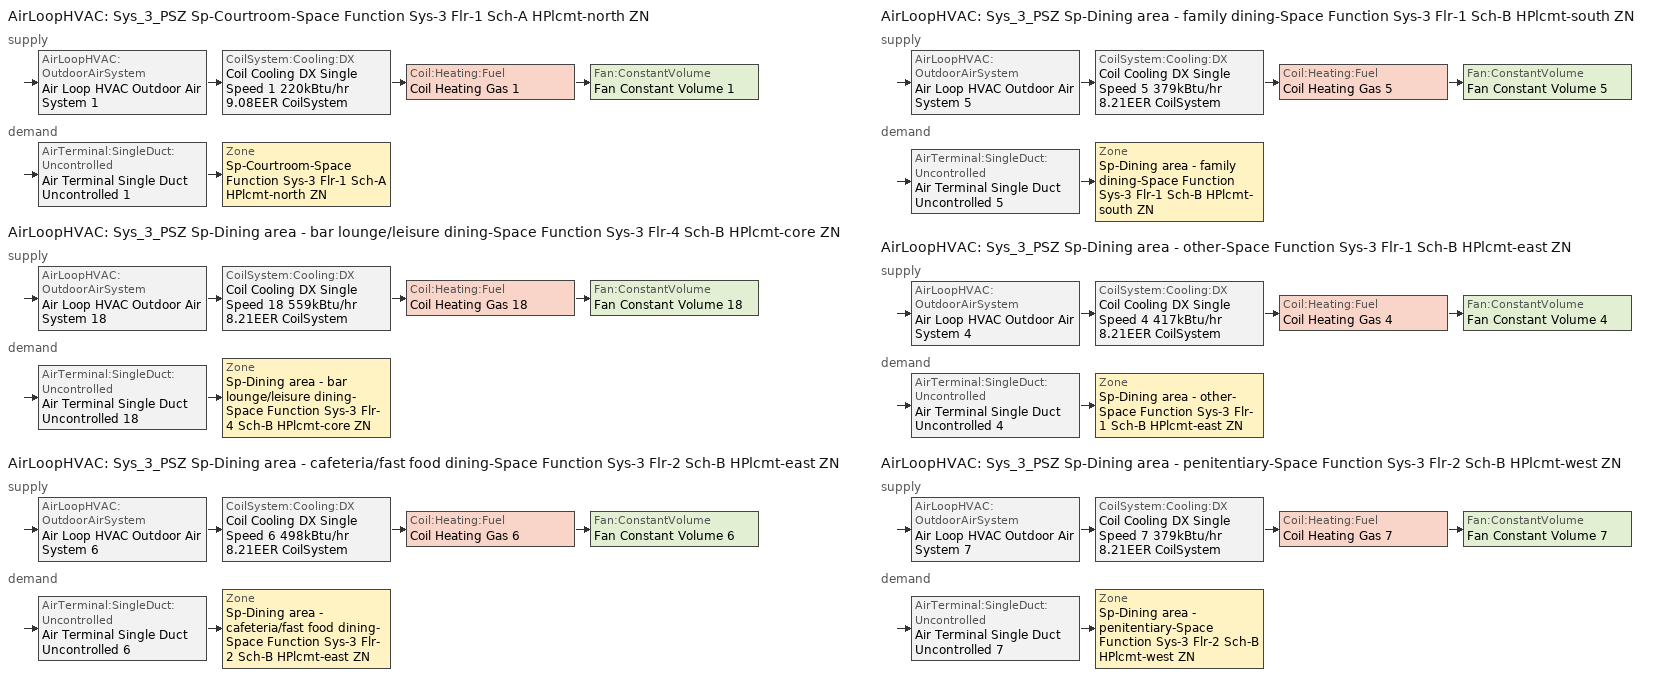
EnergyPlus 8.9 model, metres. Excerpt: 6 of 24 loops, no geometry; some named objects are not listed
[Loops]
AirLoopHVAC 'Sys_3_PSZ Sp-Courtroom-Space Function Sys-3 Flr-1 Sch-A HPlcmt-north ZN'
 supply: AirLoopHVAC:OutdoorAirSystem 'Air Loop HVAC Outdoor Air System 1' > CoilSystem:Cooling:DX 'Coil Cooling DX Single Speed 1 220kBtu/hr 9.08EER CoilSystem' > Coil:Heating:Fuel 'Coil Heating Gas 1' > Fan:ConstantVolume 'Fan Constant Volume 1'
 demand: AirTerminal:SingleDuct:Uncontrolled 'Air Terminal Single Duct Uncontrolled 1' > Zone 'Sp-Courtroom-Space Function Sys-3 Flr-1 Sch-A HPlcmt-north ZN'
AirLoopHVAC 'Sys_3_PSZ Sp-Dining area - bar lounge/leisure dining-Space Function Sys-3 Flr-4 Sch-B HPlcmt-core ZN'
 supply: AirLoopHVAC:OutdoorAirSystem 'Air Loop HVAC Outdoor Air System 18' > CoilSystem:Cooling:DX 'Coil Cooling DX Single Speed 18 559kBtu/hr 8.21EER CoilSystem' > Coil:Heating:Fuel 'Coil Heating Gas 18' > Fan:ConstantVolume 'Fan Constant Volume 18'
 demand: AirTerminal:SingleDuct:Uncontrolled 'Air Terminal Single Duct Uncontrolled 18' > Zone 'Sp-Dining area - bar lounge/leisure dining-Space Function Sys-3 Flr-4 Sch-B HPlcmt-core ZN'
AirLoopHVAC 'Sys_3_PSZ Sp-Dining area - cafeteria/fast food dining-Space Function Sys-3 Flr-2 Sch-B HPlcmt-east ZN'
 supply: AirLoopHVAC:OutdoorAirSystem 'Air Loop HVAC Outdoor Air System 6' > CoilSystem:Cooling:DX 'Coil Cooling DX Single Speed 6 498kBtu/hr 8.21EER CoilSystem' > Coil:Heating:Fuel 'Coil Heating Gas 6' > Fan:ConstantVolume 'Fan Constant Volume 6'
 demand: AirTerminal:SingleDuct:Uncontrolled 'Air Terminal Single Duct Uncontrolled 6' > Zone 'Sp-Dining area - cafeteria/fast food dining-Space Function Sys-3 Flr-2 Sch-B HPlcmt-east ZN'
AirLoopHVAC 'Sys_3_PSZ Sp-Dining area - family dining-Space Function Sys-3 Flr-1 Sch-B HPlcmt-south ZN'
 supply: AirLoopHVAC:OutdoorAirSystem 'Air Loop HVAC Outdoor Air System 5' > CoilSystem:Cooling:DX 'Coil Cooling DX Single Speed 5 379kBtu/hr 8.21EER CoilSystem' > Coil:Heating:Fuel 'Coil Heating Gas 5' > Fan:ConstantVolume 'Fan Constant Volume 5'
 demand: AirTerminal:SingleDuct:Uncontrolled 'Air Terminal Single Duct Uncontrolled 5' > Zone 'Sp-Dining area - family dining-Space Function Sys-3 Flr-1 Sch-B HPlcmt-south ZN'
AirLoopHVAC 'Sys_3_PSZ Sp-Dining area - other-Space Function Sys-3 Flr-1 Sch-B HPlcmt-east ZN'
 supply: AirLoopHVAC:OutdoorAirSystem 'Air Loop HVAC Outdoor Air System 4' > CoilSystem:Cooling:DX 'Coil Cooling DX Single Speed 4 417kBtu/hr 8.21EER CoilSystem' > Coil:Heating:Fuel 'Coil Heating Gas 4' > Fan:ConstantVolume 'Fan Constant Volume 4'
 demand: AirTerminal:SingleDuct:Uncontrolled 'Air Terminal Single Duct Uncontrolled 4' > Zone 'Sp-Dining area - other-Space Function Sys-3 Flr-1 Sch-B HPlcmt-east ZN'
AirLoopHVAC 'Sys_3_PSZ Sp-Dining area - penitentiary-Space Function Sys-3 Flr-2 Sch-B HPlcmt-west ZN'
 supply: AirLoopHVAC:OutdoorAirSystem 'Air Loop HVAC Outdoor Air System 7' > CoilSystem:Cooling:DX 'Coil Cooling DX Single Speed 7 379kBtu/hr 8.21EER CoilSystem' > Coil:Heating:Fuel 'Coil Heating Gas 7' > Fan:ConstantVolume 'Fan Constant Volume 7'
 demand: AirTerminal:SingleDuct:Uncontrolled 'Air Terminal Single Duct Uncontrolled 7' > Zone 'Sp-Dining area - penitentiary-Space Function Sys-3 Flr-2 Sch-B HPlcmt-west ZN'
[ZoneControl:Thermostat] Control Object Type 1=ThermostatSetpoint:DualSetpoint
Name | Zone or ZoneList | Control Type Schedule | Control Name 1
Sp-Courtroom-Space Function Sys-3 Flr-1 Sch-A HPlcmt-north ZN Thermostat | Sp-Courtroom-Space Function Sys-3 Flr-1 Sch-A HPlcmt-north ZN | Sp-Courtroom-Space Function Sys-3 Flr-1 Sch-A HPlcmt-north ZN Thermostat Schedule | Space Function Courtroom Thermostat 2
Sp-Dining area - bar lounge/leisure dining-Space Function Sys-3 Flr-4 Sch-B HPlcmt-core ZN Thermostat | Sp-Dining area - bar lounge/leisure dining-Space Function Sys-3 Flr-4 Sch-B HPlcmt-core ZN | Sp-Dining area - bar lounge/leisure dining-Space Function Sys-3 Flr-4 Sch-B HPlcmt-core ZN Thermostat Schedule | Space Function Dining area - bar lounge/leisure dining Thermostat 2
Sp-Dining area - cafeteria/fast food dining-Space Function Sys-3 Flr-2 Sch-B HPlcmt-east ZN Thermostat | Sp-Dining area - cafeteria/fast food dining-Space Function Sys-3 Flr-2 Sch-B HPlcmt-east ZN | Sp-Dining area - cafeteria/fast food dining-Space Function Sys-3 Flr-2 Sch-B HPlcmt-east ZN Thermostat Schedule | Space Function Dining area - cafeteria/fast food dining Thermostat 2
Sp-Dining area - family dining-Space Function Sys-3 Flr-1 Sch-B HPlcmt-south ZN Thermostat | Sp-Dining area - family dining-Space Function Sys-3 Flr-1 Sch-B HPlcmt-south ZN | Sp-Dining area - family dining-Space Function Sys-3 Flr-1 Sch-B HPlcmt-south ZN Thermostat Schedule | Space Function Dining area - family dining Thermostat 2
Sp-Dining area - other-Space Function Sys-3 Flr-1 Sch-B HPlcmt-east ZN Thermostat | Sp-Dining area - other-Space Function Sys-3 Flr-1 Sch-B HPlcmt-east ZN | Sp-Dining area - other-Space Function Sys-3 Flr-1 Sch-B HPlcmt-east ZN Thermostat Schedule | Space Function Dining area - other Thermostat 2
Sp-Dining area - penitentiary-Space Function Sys-3 Flr-2 Sch-B HPlcmt-west ZN Thermostat | Sp-Dining area - penitentiary-Space Function Sys-3 Flr-2 Sch-B HPlcmt-west ZN | Sp-Dining area - penitentiary-Space Function Sys-3 Flr-2 Sch-B HPlcmt-west ZN Thermostat Schedule | Space Function Dining area - penitentiary Thermostat 2
[ThermostatSetpoint:DualSetpoint]
Name | Heating Setpoint Temperature Schedule | Cooling Setpoint Temperature Schedule
Space Function Courtroom Thermostat 2 | NECB-A-Thermostat Setpoint-Heating | NECB-A-Thermostat Setpoint-Cooling
Space Function Dining area - bar lounge/leisure dining Thermostat 2; Space Function Dining area - cafeteria/fast food dining Thermostat 2; Space Function Dining area - family dining Thermostat 2; Space Function Dining area - other Thermostat 2; Space Function Dining area - penitentiary Thermostat 2 | NECB-B-Thermostat Setpoint-Heating | NECB-B-Thermostat Setpoint-Cooling
[AirTerminal:SingleDuct:Uncontrolled] Availability Schedule=Always On Discrete; Maximum Air Flow Rate {m3/s}=AutoSize
Air Terminal Single Duct Uncontrolled 1; Air Terminal Single Duct Uncontrolled 18; Air Terminal Single Duct Uncontrolled 6; Air Terminal Single Duct Uncontrolled 5; Air Terminal Single Duct Uncontrolled 4; Air Terminal Single Duct Uncontrolled 7
[Zone equipment]
Sp-Courtroom-Space Function Sys-3 Flr-1 Sch-A HPlcmt-north ZN: Air Terminal Single Duct Uncontrolled 1, Zone HVAC Baseboard Convective Water 1
Sp-Dining area - bar lounge/leisure dining-Space Function Sys-3 Flr-4 Sch-B HPlcmt-core ZN: Air Terminal Single Duct Uncontrolled 18, Zone HVAC Baseboard Convective Water 18
Sp-Dining area - cafeteria/fast food dining-Space Function Sys-3 Flr-2 Sch-B HPlcmt-east ZN: Air Terminal Single Duct Uncontrolled 6, Zone HVAC Baseboard Convective Water 6
Sp-Dining area - family dining-Space Function Sys-3 Flr-1 Sch-B HPlcmt-south ZN: Air Terminal Single Duct Uncontrolled 5, Zone HVAC Baseboard Convective Water 5
Sp-Dining area - other-Space Function Sys-3 Flr-1 Sch-B HPlcmt-east ZN: Air Terminal Single Duct Uncontrolled 4, Zone HVAC Baseboard Convective Water 4
Sp-Dining area - penitentiary-Space Function Sys-3 Flr-2 Sch-B HPlcmt-west ZN: Air Terminal Single Duct Uncontrolled 7, Zone HVAC Baseboard Convective Water 7
[Sizing:Zone] Zone Cooling Design Supply Air Temperature Input Method=SupplyAirTemperature; Zone Cooling Design Supply Air Temperature {C}=13; Zone Cooling Design Supply Air Temperature Difference {deltaC}=11.11; Zone Heating Design Supply Air Temperature Input Method=SupplyAirTemperature; Zone Heating Design Supply Air Temperature {C}=43; Zone Heating Design Supply Air Temperature Difference {deltaC}=11.11; Zone Cooling Design Supply Air Humidity Ratio {kgWater/kgDryAir}=0.0085; Zone Heating Design Supply Air Humidity Ratio {kgWater/kgDryAir}=0.008; Zone Heating Sizing Factor=1.3; Zone Cooling Sizing Factor=1.1; Cooling Design Air Flow Method=DesignDay; Cooling Design Air Flow Rate {m3/s}=0; Cooling Minimum Air Flow per Zone Floor Area {m3/s-m2}=0.000762; Cooling Minimum Air Flow {m3/s}=0; Cooling Minimum Air Flow Fraction=0; Heating Design Air Flow Method=DesignDay; Heating Design Air Flow Rate {m3/s}=0; Heating Maximum Air Flow per Zone Floor Area {m3/s-m2}=0.002032; Heating Maximum Air Flow {m3/s}=0.141576; Heating Maximum Air Flow Fraction=0.3; Account for Dedicated Outdoor Air System=No
Name | Design Specification Outdoor Air Object | Design Specification Zone Air Distribution Object
Sp-Courtroom-Space Function Sys-3 Flr-1 Sch-A HPlcmt-north ZN | Space Function Courtroom Ventilation | Sp-Courtroom-Space Function Sys-3 Flr-1 Sch-A HPlcmt-north ZN Design Spec Zone Air Dist
Sp-Dining area - bar lounge/leisure dining-Space Function Sys-3 Flr-4 Sch-B HPlcmt-core ZN | Space Function Dining area - bar lounge/leisure dining Ventilation | Sp-Dining area - bar lounge/leisure dining-Space Function Sys-3 Flr-4 Sch-B HPlcmt-core ZN Design Spec Zone Air Dist
Sp-Dining area - cafeteria/fast food dining-Space Function Sys-3 Flr-2 Sch-B HPlcmt-east ZN | Space Function Dining area - cafeteria/fast food dining Ventilation | Sp-Dining area - cafeteria/fast food dining-Space Function Sys-3 Flr-2 Sch-B HPlcmt-east ZN Design Spec Zone Air Dist
Sp-Dining area - family dining-Space Function Sys-3 Flr-1 Sch-B HPlcmt-south ZN | Space Function Dining area - family dining Ventilation | Sp-Dining area - family dining-Space Function Sys-3 Flr-1 Sch-B HPlcmt-south ZN Design Spec Zone Air Dist
Sp-Dining area - other-Space Function Sys-3 Flr-1 Sch-B HPlcmt-east ZN | Space Function Dining area - other Ventilation | Sp-Dining area - other-Space Function Sys-3 Flr-1 Sch-B HPlcmt-east ZN Design Spec Zone Air Dist
Sp-Dining area - penitentiary-Space Function Sys-3 Flr-2 Sch-B HPlcmt-west ZN | Space Function Dining area - penitentiary Ventilation | Sp-Dining area - penitentiary-Space Function Sys-3 Flr-2 Sch-B HPlcmt-west ZN Design Spec Zone Air Dist
[DesignSpecification:ZoneAirDistribution] Zone Air Distribution Effectiveness in Cooling Mode=1; Zone Air Distribution Effectiveness in Heating Mode=1
Sp-Courtroom-Space Function Sys-3 Flr-1 Sch-A HPlcmt-north ZN Design Spec Zone Air Dist; Sp-Dining area - bar lounge/leisure dining-Space Function Sys-3 Flr-4 Sch-B HPlcmt-core ZN Design Spec Zone Air Dist; Sp-Dining area - cafeteria/fast food dining-Space Function Sys-3 Flr-2 Sch-B HPlcmt-east ZN Design Spec Zone Air Dist; Sp-Dining area - family dining-Space Function Sys-3 Flr-1 Sch-B HPlcmt-south ZN Design Spec Zone Air Dist; Sp-Dining area - other-Space Function Sys-3 Flr-1 Sch-B HPlcmt-east ZN Design Spec Zone Air Dist; Sp-Dining area - penitentiary-Space Function Sys-3 Flr-2 Sch-B HPlcmt-west ZN Design Spec Zone Air Dist
[Controller:MechanicalVentilation] Demand Controlled Ventilation=No; System Outdoor Air Method=ZoneSum
Name | Availability Schedule | Zone Name 1 | Design Specification Outdoor Air Object Name 1 | Design Specification Zone Air Distribution Object Name 1
Controller Mechanical Ventilation 1 | Sys_3_PSZ Sp-Courtroom-Space Function Sys-3 Flr-1 Sch-A HPlcmt-north ZN Occ Sch | Sp-Courtroom-Space Function Sys-3 Flr-1 Sch-A HPlcmt-north ZN | Space Function Courtroom Ventilation | Sp-Courtroom-Space Function Sys-3 Flr-1 Sch-A HPlcmt-north ZN Design Spec Zone Air Dist
Controller Mechanical Ventilation 18 | Sys_3_PSZ Sp-Dining area - bar lounge/leisure dining-Space Function Sys-3 Flr-4 Sch-B HPlcmt-core ZN Occ Sch | Sp-Dining area - bar lounge/leisure dining-Space Function Sys-3 Flr-4 Sch-B HPlcmt-core ZN | Space Function Dining area - bar lounge/leisure dining Ventilation | Sp-Dining area - bar lounge/leisure dining-Space Function Sys-3 Flr-4 Sch-B HPlcmt-core ZN Design Spec Zone Air Dist
Controller Mechanical Ventilation 6 | Sys_3_PSZ Sp-Dining area - cafeteria/fast food dining-Space Function Sys-3 Flr-2 Sch-B HPlcmt-east ZN Occ Sch | Sp-Dining area - cafeteria/fast food dining-Space Function Sys-3 Flr-2 Sch-B HPlcmt-east ZN | Space Function Dining area - cafeteria/fast food dining Ventilation | Sp-Dining area - cafeteria/fast food dining-Space Function Sys-3 Flr-2 Sch-B HPlcmt-east ZN Design Spec Zone Air Dist
Controller Mechanical Ventilation 5 | Sys_3_PSZ Sp-Dining area - family dining-Space Function Sys-3 Flr-1 Sch-B HPlcmt-south ZN Occ Sch | Sp-Dining area - family dining-Space Function Sys-3 Flr-1 Sch-B HPlcmt-south ZN | Space Function Dining area - family dining Ventilation | Sp-Dining area - family dining-Space Function Sys-3 Flr-1 Sch-B HPlcmt-south ZN Design Spec Zone Air Dist
Controller Mechanical Ventilation 4 | Sys_3_PSZ Sp-Dining area - other-Space Function Sys-3 Flr-1 Sch-B HPlcmt-east ZN Occ Sch | Sp-Dining area - other-Space Function Sys-3 Flr-1 Sch-B HPlcmt-east ZN | Space Function Dining area - other Ventilation | Sp-Dining area - other-Space Function Sys-3 Flr-1 Sch-B HPlcmt-east ZN Design Spec Zone Air Dist
Controller Mechanical Ventilation 7 | Sys_3_PSZ Sp-Dining area - penitentiary-Space Function Sys-3 Flr-2 Sch-B HPlcmt-west ZN Occ Sch | Sp-Dining area - penitentiary-Space Function Sys-3 Flr-2 Sch-B HPlcmt-west ZN | Space Function Dining area - penitentiary Ventilation | Sp-Dining area - penitentiary-Space Function Sys-3 Flr-2 Sch-B HPlcmt-west ZN Design Spec Zone Air Dist
[DesignSpecification:OutdoorAir] Outdoor Air Method=Sum; Outdoor Air Flow per Person {m3/s-person}=0; Outdoor Air Flow per Zone {m3/s}=0; Outdoor Air Flow Air Changes per Hour {1/hr}=0
Name | Outdoor Air Flow per Zone Floor Area {m3/s-m2}
Space Function Courtroom Ventilation | 0.00202692
Space Function Dining area - bar lounge/leisure dining Ventilation; Space Function Dining area - family dining Ventilation; Space Function Dining area - other Ventilation; Space Function Dining area - penitentiary Ventilation | 0.0035814
Space Function Dining area - cafeteria/fast food dining Ventilation | 0.004699
[AirLoopHVAC] Design Supply Air Flow Rate {m3/s}=AutoSize
Sys_3_PSZ Sp-Courtroom-Space Function Sys-3 Flr-1 Sch-A HPlcmt-north ZN; Sys_3_PSZ Sp-Dining area - bar lounge/leisure dining-Space Function Sys-3 Flr-4 Sch-B HPlcmt-core ZN; Sys_3_PSZ Sp-Dining area - cafeteria/fast food dining-Space Function Sys-3 Flr-2 Sch-B HPlcmt-east ZN; Sys_3_PSZ Sp-Dining area - family dining-Space Function Sys-3 Flr-1 Sch-B HPlcmt-south ZN; Sys_3_PSZ Sp-Dining area - other-Space Function Sys-3 Flr-1 Sch-B HPlcmt-east ZN; Sys_3_PSZ Sp-Dining area - penitentiary-Space Function Sys-3 Flr-2 Sch-B HPlcmt-west ZN
[Sizing:System] Type of Load to Size On=Sensible; Design Outdoor Air Flow Rate {m3/s}=Autosize; Central Heating Maximum System Air Flow Ratio=1; Preheat Design Temperature {C}=7; Preheat Design Humidity Ratio {kgWater/kgDryAir}=0.008; Precool Design Temperature {C}=13; Precool Design Humidity Ratio {kgWater/kgDryAir}=0.008; Central Cooling Design Supply Air Temperature {C}=13; Central Heating Design Supply Air Temperature {C}=43; Type of Zone Sum to Use=NonCoincident; 100% Outdoor Air in Cooling=No; 100% Outdoor Air in Heating=No; Central Cooling Design Supply Air Humidity Ratio {kgWater/kgDryAir}=0.0085; Central Heating Design Supply Air Humidity Ratio {kgWater/kgDryAir}=0.008; Cooling Supply Air Flow Rate Method=DesignDay; Cooling Supply Air Flow Rate {m3/s}=0; Cooling Supply Air Flow Rate Per Floor Area {m3/s-m2}=0.00996765; Cooling Fraction of Autosized Cooling Supply Air Flow Rate=1; Cooling Supply Air Flow Rate Per Unit Cooling Capacity {m3/s-W}=3.94755e-05; Heating Supply Air Flow Rate Method=DesignDay; Heating Supply Air Flow Rate {m3/s}=0; Heating Supply Air Flow Rate Per Floor Area {m3/s-m2}=0.00996765; Heating Fraction of Autosized Heating Supply Air Flow Rate=1; Heating Fraction of Autosized Cooling Supply Air Flow Rate=1; Heating Supply Air Flow Rate Per Unit Heating Capacity {m3/s-W}=3.15882e-05; System Outdoor Air Method=ZoneSum; Zone Maximum Outdoor Air Fraction=1; Cooling Design Capacity Method=CoolingDesignCapacity; Cooling Design Capacity {W}=Autosize; Cooling Design Capacity Per Floor Area {W/m2}=234.7; Fraction of Autosized Cooling Design Capacity=1; Heating Design Capacity Method=HeatingDesignCapacity; Heating Design Capacity {W}=Autosize; Heating Design Capacity Per Floor Area {W/m2}=157; Fraction of Autosized Heating Design Capacity=1; Central Cooling Capacity Control Method=OnOff
Sys_3_PSZ Sp-Courtroom-Space Function Sys-3 Flr-1 Sch-A HPlcmt-north ZN; Sys_3_PSZ Sp-Dining area - bar lounge/leisure dining-Space Function Sys-3 Flr-4 Sch-B HPlcmt-core ZN; Sys_3_PSZ Sp-Dining area - cafeteria/fast food dining-Space Function Sys-3 Flr-2 Sch-B HPlcmt-east ZN; Sys_3_PSZ Sp-Dining area - family dining-Space Function Sys-3 Flr-1 Sch-B HPlcmt-south ZN; Sys_3_PSZ Sp-Dining area - other-Space Function Sys-3 Flr-1 Sch-B HPlcmt-east ZN; Sys_3_PSZ Sp-Dining area - penitentiary-Space Function Sys-3 Flr-2 Sch-B HPlcmt-west ZN
[Controller:OutdoorAir] Minimum Outdoor Air Flow Rate {m3/s}=Autosize; Maximum Outdoor Air Flow Rate {m3/s}=Autosize; Economizer Control Type=DifferentialEnthalpy; Economizer Control Action Type=ModulateFlow; Lockout Type=NoLockout; Minimum Limit Type=FixedMinimum; High Humidity Control=No; Control High Indoor Humidity Based on Outdoor Humidity Ratio=Yes; Heat Recovery Bypass Control Type=BypassWhenOAFlowGreaterThanMinimum
Name | Minimum Outdoor Air Schedule | Mechanical Ventilation Controller
Controller Outdoor Air 1 | Sys_3_PSZ Sp-Courtroom-Space Function Sys-3 Flr-1 Sch-A HPlcmt-north ZN Occ Sch | Controller Mechanical Ventilation 1
Controller Outdoor Air 18 | Sys_3_PSZ Sp-Dining area - bar lounge/leisure dining-Space Function Sys-3 Flr-4 Sch-B HPlcmt-core ZN Occ Sch | Controller Mechanical Ventilation 18
Controller Outdoor Air 6 | Sys_3_PSZ Sp-Dining area - cafeteria/fast food dining-Space Function Sys-3 Flr-2 Sch-B HPlcmt-east ZN Occ Sch | Controller Mechanical Ventilation 6
Controller Outdoor Air 5 | Sys_3_PSZ Sp-Dining area - family dining-Space Function Sys-3 Flr-1 Sch-B HPlcmt-south ZN Occ Sch | Controller Mechanical Ventilation 5
Controller Outdoor Air 4 | Sys_3_PSZ Sp-Dining area - other-Space Function Sys-3 Flr-1 Sch-B HPlcmt-east ZN Occ Sch | Controller Mechanical Ventilation 4
Controller Outdoor Air 7 | Sys_3_PSZ Sp-Dining area - penitentiary-Space Function Sys-3 Flr-2 Sch-B HPlcmt-west ZN Occ Sch | Controller Mechanical Ventilation 7
[HeatExchanger:AirToAir:SensibleAndLatent] Availability Schedule=Always On Discrete; Nominal Supply Air Flow Rate {m3/s}=Autosize; Sensible Effectiveness at 100% Heating Air Flow=0.5; Latent Effectiveness at 100% Heating Air Flow=0.5; Sensible Effectiveness at 75% Heating Air Flow=0.5; Latent Effectiveness at 75% Heating Air Flow=0.5; Sensible Effectiveness at 100% Cooling Air Flow=0.5; Latent Effectiveness at 100% Cooling Air Flow=0.5; Sensible Effectiveness at 75% Cooling Air Flow=0.5; Latent Effectiveness at 75% Cooling Air Flow=0.5; Supply Air Outlet Temperature Control=Yes; Heat Exchanger Type=Rotary; Frost Control Type=ExhaustOnly; Threshold Temperature {C}=-23.3; Initial Defrost Time Fraction=0.167; Rate of Defrost Time Fraction Increase {1/K}=1.44; Economizer Lockout=Yes
Name | Nominal Electric Power {W}
Sys_3_PSZ Sp-Courtroom-Space Function Sys-3 Flr-1 Sch-A HPlcmt-north ZN ERV | 2776.84
Sys_3_PSZ Sp-Dining area - bar lounge/leisure dining-Space Function Sys-3 Flr-4 Sch-B HPlcmt-core ZN ERV | 6474.14
Sys_3_PSZ Sp-Dining area - cafeteria/fast food dining-Space Function Sys-3 Flr-2 Sch-B HPlcmt-east ZN ERV | 6371.62
Sys_3_PSZ Sp-Dining area - family dining-Space Function Sys-3 Flr-1 Sch-B HPlcmt-south ZN ERV; Sys_3_PSZ Sp-Dining area - other-Space Function Sys-3 Flr-1 Sch-B HPlcmt-east ZN ERV; Sys_3_PSZ Sp-Dining area - penitentiary-Space Function Sys-3 Flr-2 Sch-B HPlcmt-west ZN ERV | 4868.1
[SetpointManager:OutdoorAirPretreat] Control Variable=Temperature; Minimum Setpoint Temperature {C}=-99; Maximum Setpoint Temperature {C}=99; Minimum Setpoint Humidity Ratio {kgWater/kgDryAir}=1e-05; Maximum Setpoint Humidity Ratio {kgWater/kgDryAir}=1
Setpoint Manager Outdoor Air Pretreat 10; Setpoint Manager Outdoor Air Pretreat 11; Setpoint Manager Outdoor Air Pretreat 12; Setpoint Manager Outdoor Air Pretreat 13; Setpoint Manager Outdoor Air Pretreat 14; Setpoint Manager Outdoor Air Pretreat 15
[SetpointManager:MixedAir] Control Variable=Temperature
Node 43 OS Default SPM; Node 42 OS Default SPM; Node 41 OS Default SPM; Node 263 OS Default SPM; Node 262 OS Default SPM; Node 261 OS Default SPM; Node 107 OS Default SPM; Node 106 OS Default SPM; Node 105 OS Default SPM; Node 94 OS Default SPM; Node 93 OS Default SPM; Node 92 OS Default SPM; Node 81 OS Default SPM; Node 80 OS Default SPM; Node 79 OS Default SPM; Node 120 OS Default SPM; Node 119 OS Default SPM; Node 118 OS Default SPM
[CoilSystem:Cooling:DX] Availability Schedule=Always On Discrete
Name | Cooling Coil
Coil Cooling DX Single Speed 1 220kBtu/hr 9.08EER CoilSystem | Coil Cooling DX Single Speed 1 220kBtu/hr 9.08EER
Coil Cooling DX Single Speed 18 559kBtu/hr 8.21EER CoilSystem | Coil Cooling DX Single Speed 18 559kBtu/hr 8.21EER
Coil Cooling DX Single Speed 6 498kBtu/hr 8.21EER CoilSystem | Coil Cooling DX Single Speed 6 498kBtu/hr 8.21EER
Coil Cooling DX Single Speed 5 379kBtu/hr 8.21EER CoilSystem | Coil Cooling DX Single Speed 5 379kBtu/hr 8.21EER
Coil Cooling DX Single Speed 4 417kBtu/hr 8.21EER CoilSystem | Coil Cooling DX Single Speed 4 417kBtu/hr 8.21EER
Coil Cooling DX Single Speed 7 379kBtu/hr 8.21EER CoilSystem | Coil Cooling DX Single Speed 7 379kBtu/hr 8.21EER
[Coil:Cooling:DX:SingleSpeed] Availability Schedule=Always On Discrete; Gross Rated Total Cooling Capacity {W}=Autosize; Gross Rated Sensible Heat Ratio=Autosize; Rated Air Flow Rate {m3/s}=Autosize; Rated Evaporator Fan Power Per Volume Flow Rate {W/(m3/s)}=773.3; Total Cooling Capacity Function of Temperature Curve=DXCOOL-NECB2011-REF-CAPFT; Total Cooling Capacity Function of Flow Fraction Curve=DXCOOL-NECB2011-REF-CAPFFLOW; Energy Input Ratio Function of Temperature Curve=DXCOOL-NECB2011-REF-COOLEIRFT; Energy Input Ratio Function of Flow Fraction Curve=DXCOOL-NECB2011-REF-COOLEIRFFLOW; Part Load Fraction Correlation Curve=DXCOOL-NECB2011-REF-COOLPLFFPLR; Condenser Type=AirCooled; Evaporative Condenser Effectiveness=0; Evaporative Condenser Air Flow Rate {m3/s}=Autosize; Evaporative Condenser Pump Rated Power Consumption {W}=Autosize; Crankcase Heater Capacity {W}=0; Maximum Outdoor Dry-Bulb Temperature for Crankcase Heater Operation {C}=0; Basin Heater Capacity {W/K}=0; Basin Heater Setpoint Temperature {C}=10
Name | Gross Rated Cooling COP {W/W}
Coil Cooling DX Single Speed 1 220kBtu/hr 9.08EER | 3.22598
Coil Cooling DX Single Speed 18 559kBtu/hr 8.21EER | 3.13475
Coil Cooling DX Single Speed 6 498kBtu/hr 8.21EER | 3.0953
Coil Cooling DX Single Speed 5 379kBtu/hr 8.21EER; Coil Cooling DX Single Speed 7 379kBtu/hr 8.21EER | 3.01912
Coil Cooling DX Single Speed 4 417kBtu/hr 8.21EER | 3.0432
[Coil:Heating:Fuel] Availability Schedule=Always On Discrete; Fuel Type=NaturalGas; Burner Efficiency=0.81; Nominal Capacity {W}=AutoSize; Parasitic Electric Load {W}=0; Part Load Fraction Correlation Curve=FURNACE-EFFPLR-NECB2011; Parasitic Fuel Load {W}=0
Coil Heating Gas 1; Coil Heating Gas 18; Coil Heating Gas 6; Coil Heating Gas 5; Coil Heating Gas 4; Coil Heating Gas 7
[Fan:ConstantVolume] Fan Total Efficiency=0.39975; Pressure Rise {Pa}=640; Maximum Flow Rate {m3/s}=AutoSize; Motor Efficiency=0.615; Motor In Airstream Fraction=1
Name | Availability Schedule
Fan Constant Volume 1 | Sys_3_PSZ Sp-Courtroom-Space Function Sys-3 Flr-1 Sch-A HPlcmt-north ZN Occ Sch
Fan Constant Volume 18 | Sys_3_PSZ Sp-Dining area - bar lounge/leisure dining-Space Function Sys-3 Flr-4 Sch-B HPlcmt-core ZN Occ Sch
Fan Constant Volume 6 | Sys_3_PSZ Sp-Dining area - cafeteria/fast food dining-Space Function Sys-3 Flr-2 Sch-B HPlcmt-east ZN Occ Sch
Fan Constant Volume 5 | Sys_3_PSZ Sp-Dining area - family dining-Space Function Sys-3 Flr-1 Sch-B HPlcmt-south ZN Occ Sch
Fan Constant Volume 4 | Sys_3_PSZ Sp-Dining area - other-Space Function Sys-3 Flr-1 Sch-B HPlcmt-east ZN Occ Sch
Fan Constant Volume 7 | Sys_3_PSZ Sp-Dining area - penitentiary-Space Function Sys-3 Flr-2 Sch-B HPlcmt-west ZN Occ Sch
[SetpointManager:SingleZone:Reheat] Control Variable=Temperature; Minimum Supply Air Temperature {C}=13; Maximum Supply Air Temperature {C}=43
Name | Control Zone
Setpoint Manager Single Zone Reheat 1 | Sp-Courtroom-Space Function Sys-3 Flr-1 Sch-A HPlcmt-north ZN
Setpoint Manager Single Zone Reheat 18 | Sp-Dining area - bar lounge/leisure dining-Space Function Sys-3 Flr-4 Sch-B HPlcmt-core ZN
Setpoint Manager Single Zone Reheat 6 | Sp-Dining area - cafeteria/fast food dining-Space Function Sys-3 Flr-2 Sch-B HPlcmt-east ZN
Setpoint Manager Single Zone Reheat 5 | Sp-Dining area - family dining-Space Function Sys-3 Flr-1 Sch-B HPlcmt-south ZN
Setpoint Manager Single Zone Reheat 4 | Sp-Dining area - other-Space Function Sys-3 Flr-1 Sch-B HPlcmt-east ZN
Setpoint Manager Single Zone Reheat 7 | Sp-Dining area - penitentiary-Space Function Sys-3 Flr-2 Sch-B HPlcmt-west ZN
[Schedule:Compact]
Sp-Courtroom-Space Function Sys-3 Flr-1 Sch-A HPlcmt-north ZN Thermostat Schedule; Sp-Dining area - bar lounge/leisure dining-Space Function Sys-3 Flr-4 Sch-B HPlcmt-core ZN Thermostat Schedule; Sp-Dining area - cafeteria/fast food dining-Space Function Sys-3 Flr-2 Sch-B HPlcmt-east ZN Thermostat Schedule; Sp-Dining area - family dining-Space Function Sys-3 Flr-1 Sch-B HPlcmt-south ZN Thermostat Schedule; Sp-Dining area - other-Space Function Sys-3 Flr-1 Sch-B HPlcmt-east ZN Thermostat Schedule; Sp-Dining area - penitentiary-Space Function Sys-3 Flr-2 Sch-B HPlcmt-west ZN Thermostat Schedule: Through: 12/31, For: AllDays, Until: 24:00, 4
[Schedule:Day:Interval]
NECB-A-Thermostat Setpoint-Heating Sun|Hol Day; NECB-A-Thermostat Setpoint-Heating Sat Day: No, 24:00, 18
NECB-A-Thermostat Setpoint-Heating Default|Wkdy Day; NECB-A-Thermostat Setpoint-Heating Default: No, 06:00, 18, 07:00, 20, 21:00, 22, 24:00, 18
NECB-A-Thermostat Setpoint-Cooling Sun|Hol Day; NECB-A-Thermostat Setpoint-Cooling Sat Day: No, 24:00, 35
NECB-A-Thermostat Setpoint-Cooling Default|Wkdy Day; NECB-A-Thermostat Setpoint-Cooling Default: No, 06:00, 35, 21:00, 24, 24:00, 35
Sys_3_PSZ Sp-Courtroom-Space Function Sys-3 Flr-1 Sch-A HPlcmt-north ZN Occ Sch Sunday; Sys_3_PSZ Sp-Courtroom-Space Function Sys-3 Flr-1 Sch-A HPlcmt-north ZN Occ Sch Saturday: No, 24:00, 0
Sys_3_PSZ Sp-Courtroom-Space Function Sys-3 Flr-1 Sch-A HPlcmt-north ZN Occ Sch Monday; Sys_3_PSZ Sp-Courtroom-Space Function Sys-3 Flr-1 Sch-A HPlcmt-north ZN Occ Sch Tuesday; Sys_3_PSZ Sp-Courtroom-Space Function Sys-3 Flr-1 Sch-A HPlcmt-north ZN Occ Sch Wednesday; Sys_3_PSZ Sp-Courtroom-Space Function Sys-3 Flr-1 Sch-A HPlcmt-north ZN Occ Sch Thursday; Sys_3_PSZ Sp-Courtroom-Space Function Sys-3 Flr-1 Sch-A HPlcmt-north ZN Occ Sch Friday: No, 08:00, 0, 19:00, 1, 24:00, 0
Sys_3_PSZ Sp-Courtroom-Space Function Sys-3 Flr-1 Sch-A HPlcmt-north ZN Occ Sch Default; Sys_3_PSZ Sp-Courtroom-Space Function Sys-3 Flr-1 Sch-A HPlcmt-north ZN Occ Sch Summer Design Day; Sys_3_PSZ Sp-Courtroom-Space Function Sys-3 Flr-1 Sch-A HPlcmt-north ZN Occ Sch Winter Design Day; Sys_3_PSZ Sp-Dining area - bar lounge/leisure dining-Space Function Sys-3 Flr-4 Sch-B HPlcmt-core ZN Occ Sch Default; Sys_3_PSZ Sp-Dining area - bar lounge/leisure dining-Space Function Sys-3 Flr-4 Sch-B HPlcmt-core ZN Occ Sch Summer Design Day; Sys_3_PSZ Sp-Dining area - bar lounge/leisure dining-Space Function Sys-3 Flr-4 Sch-B HPlcmt-core ZN Occ Sch Winter Design Day; Sys_3_PSZ Sp-Dining area - cafeteria/fast food dining-Space Function Sys-3 Flr-2 Sch-B HPlcmt-east ZN Occ Sch Default; Sys_3_PSZ Sp-Dining area - cafeteria/fast food dining-Space Function Sys-3 Flr-2 Sch-B HPlcmt-east ZN Occ Sch Summer Design Day; Sys_3_PSZ Sp-Dining area - cafeteria/fast food dining-Space Function Sys-3 Flr-2 Sch-B HPlcmt-east ZN Occ Sch Winter Design Day; Sys_3_PSZ Sp-Dining area - family dining-Space Function Sys-3 Flr-1 Sch-B HPlcmt-south ZN Occ Sch Default; Sys_3_PSZ Sp-Dining area - family dining-Space Function Sys-3 Flr-1 Sch-B HPlcmt-south ZN Occ Sch Summer Design Day; Sys_3_PSZ Sp-Dining area - family dining-Space Function Sys-3 Flr-1 Sch-B HPlcmt-south ZN Occ Sch Winter Design Day; Sys_3_PSZ Sp-Dining area - other-Space Function Sys-3 Flr-1 Sch-B HPlcmt-east ZN Occ Sch Default; Sys_3_PSZ Sp-Dining area - other-Space Function Sys-3 Flr-1 Sch-B HPlcmt-east ZN Occ Sch Summer Design Day; Sys_3_PSZ Sp-Dining area - other-Space Function Sys-3 Flr-1 Sch-B HPlcmt-east ZN Occ Sch Winter Design Day; Sys_3_PSZ Sp-Dining area - penitentiary-Space Function Sys-3 Flr-2 Sch-B HPlcmt-west ZN Occ Sch Default; Sys_3_PSZ Sp-Dining area - penitentiary-Space Function Sys-3 Flr-2 Sch-B HPlcmt-west ZN Occ Sch Summer Design Day; Sys_3_PSZ Sp-Dining area - penitentiary-Space Function Sys-3 Flr-2 Sch-B HPlcmt-west ZN Occ Sch Winter Design Day: No, 24:00, 1
NECB-B-Thermostat Setpoint-Heating Sun|Hol Day: No, 01:00, 18, 02:00, 22, 09:00, 18, 10:00, 20, 23:00, 22, 24:00, 18
NECB-B-Thermostat Setpoint-Heating Default|Wkdy Day; NECB-B-Thermostat Setpoint-Heating Sat Day; NECB-B-Thermostat Setpoint-Heating Default: No, 02:00, 22, 08:00, 18, 09:00, 20, 24:00, 22
NECB-B-Thermostat Setpoint-Cooling Sun|Hol Day: No, 09:00, 35, 23:00, 24, 24:00, 35
NECB-B-Thermostat Setpoint-Cooling Default|Wkdy Day; NECB-B-Thermostat Setpoint-Cooling Sat Day; NECB-B-Thermostat Setpoint-Cooling Default: No, 01:00, 24, 08:00, 35, 24:00, 24
Sys_3_PSZ Sp-Dining area - bar lounge/leisure dining-Space Function Sys-3 Flr-4 Sch-B HPlcmt-core ZN Occ Sch Sunday; Sys_3_PSZ Sp-Dining area - cafeteria/fast food dining-Space Function Sys-3 Flr-2 Sch-B HPlcmt-east ZN Occ Sch Sunday; Sys_3_PSZ Sp-Dining area - family dining-Space Function Sys-3 Flr-1 Sch-B HPlcmt-south ZN Occ Sch Sunday; Sys_3_PSZ Sp-Dining area - other-Space Function Sys-3 Flr-1 Sch-B HPlcmt-east ZN Occ Sch Sunday; Sys_3_PSZ Sp-Dining area - penitentiary-Space Function Sys-3 Flr-2 Sch-B HPlcmt-west ZN Occ Sch Sunday: No, 01:00, 0, 02:00, 1, 11:00, 0, 23:00, 1, 24:00, 0
Sys_3_PSZ Sp-Dining area - bar lounge/leisure dining-Space Function Sys-3 Flr-4 Sch-B HPlcmt-core ZN Occ Sch Monday; Sys_3_PSZ Sp-Dining area - bar lounge/leisure dining-Space Function Sys-3 Flr-4 Sch-B HPlcmt-core ZN Occ Sch Tuesday; Sys_3_PSZ Sp-Dining area - bar lounge/leisure dining-Space Function Sys-3 Flr-4 Sch-B HPlcmt-core ZN Occ Sch Wednesday; Sys_3_PSZ Sp-Dining area - bar lounge/leisure dining-Space Function Sys-3 Flr-4 Sch-B HPlcmt-core ZN Occ Sch Thursday; Sys_3_PSZ Sp-Dining area - bar lounge/leisure dining-Space Function Sys-3 Flr-4 Sch-B HPlcmt-core ZN Occ Sch Friday; Sys_3_PSZ Sp-Dining area - cafeteria/fast food dining-Space Function Sys-3 Flr-2 Sch-B HPlcmt-east ZN Occ Sch Monday; Sys_3_PSZ Sp-Dining area - cafeteria/fast food dining-Space Function Sys-3 Flr-2 Sch-B HPlcmt-east ZN Occ Sch Tuesday; Sys_3_PSZ Sp-Dining area - cafeteria/fast food dining-Space Function Sys-3 Flr-2 Sch-B HPlcmt-east ZN Occ Sch Wednesday; Sys_3_PSZ Sp-Dining area - cafeteria/fast food dining-Space Function Sys-3 Flr-2 Sch-B HPlcmt-east ZN Occ Sch Thursday; Sys_3_PSZ Sp-Dining area - cafeteria/fast food dining-Space Function Sys-3 Flr-2 Sch-B HPlcmt-east ZN Occ Sch Friday; Sys_3_PSZ Sp-Dining area - family dining-Space Function Sys-3 Flr-1 Sch-B HPlcmt-south ZN Occ Sch Monday; Sys_3_PSZ Sp-Dining area - family dining-Space Function Sys-3 Flr-1 Sch-B HPlcmt-south ZN Occ Sch Tuesday; Sys_3_PSZ Sp-Dining area - family dining-Space Function Sys-3 Flr-1 Sch-B HPlcmt-south ZN Occ Sch Wednesday; Sys_3_PSZ Sp-Dining area - family dining-Space Function Sys-3 Flr-1 Sch-B HPlcmt-south ZN Occ Sch Thursday; Sys_3_PSZ Sp-Dining area - family dining-Space Function Sys-3 Flr-1 Sch-B HPlcmt-south ZN Occ Sch Friday; Sys_3_PSZ Sp-Dining area - other-Space Function Sys-3 Flr-1 Sch-B HPlcmt-east ZN Occ Sch Monday; Sys_3_PSZ Sp-Dining area - other-Space Function Sys-3 Flr-1 Sch-B HPlcmt-east ZN Occ Sch Tuesday; Sys_3_PSZ Sp-Dining area - other-Space Function Sys-3 Flr-1 Sch-B HPlcmt-east ZN Occ Sch Wednesday; Sys_3_PSZ Sp-Dining area - other-Space Function Sys-3 Flr-1 Sch-B HPlcmt-east ZN Occ Sch Thursday; Sys_3_PSZ Sp-Dining area - other-Space Function Sys-3 Flr-1 Sch-B HPlcmt-east ZN Occ Sch Friday; Sys_3_PSZ Sp-Dining area - penitentiary-Space Function Sys-3 Flr-2 Sch-B HPlcmt-west ZN Occ Sch Monday; Sys_3_PSZ Sp-Dining area - penitentiary-Space Function Sys-3 Flr-2 Sch-B HPlcmt-west ZN Occ Sch Tuesday; Sys_3_PSZ Sp-Dining area - penitentiary-Space Function Sys-3 Flr-2 Sch-B HPlcmt-west ZN Occ Sch Wednesday; Sys_3_PSZ Sp-Dining area - penitentiary-Space Function Sys-3 Flr-2 Sch-B HPlcmt-west ZN Occ Sch Thursday; Sys_3_PSZ Sp-Dining area - penitentiary-Space Function Sys-3 Flr-2 Sch-B HPlcmt-west ZN Occ Sch Friday: No, 01:00, 1, 10:00, 0, 24:00, 1
Sys_3_PSZ Sp-Dining area - bar lounge/leisure dining-Space Function Sys-3 Flr-4 Sch-B HPlcmt-core ZN Occ Sch Saturday; Sys_3_PSZ Sp-Dining area - cafeteria/fast food dining-Space Function Sys-3 Flr-2 Sch-B HPlcmt-east ZN Occ Sch Saturday; Sys_3_PSZ Sp-Dining area - family dining-Space Function Sys-3 Flr-1 Sch-B HPlcmt-south ZN Occ Sch Saturday; Sys_3_PSZ Sp-Dining area - other-Space Function Sys-3 Flr-1 Sch-B HPlcmt-east ZN Occ Sch Saturday; Sys_3_PSZ Sp-Dining area - penitentiary-Space Function Sys-3 Flr-2 Sch-B HPlcmt-west ZN Occ Sch Saturday: No, 02:00, 1, 10:00, 0, 24:00, 1
[Schedule:Week:Daily]
NECB-A-Thermostat Setpoint-Heating Week Rule - Jan1-Dec31: NECB-A-Thermostat Setpoint-Heating Sun|Hol Day, NECB-A-Thermostat Setpoint-Heating Default|Wkdy Day, NECB-A-Thermostat Setpoint-Heating Default|Wkdy Day, NECB-A-Thermostat Setpoint-Heating Default|Wkdy Day, NECB-A-Thermostat Setpoint-Heating Default|Wkdy Day, NECB-A-Thermostat Setpoint-Heating Default|Wkdy Day, NECB-A-Thermostat Setpoint-Heating Sat Day, NECB-A-Thermostat Setpoint-Heating Default, NECB-A-Thermostat Setpoint-Heating Default, NECB-A-Thermostat Setpoint-Heating Default, NECB-A-Thermostat Setpoint-Heating Default, NECB-A-Thermostat Setpoint-Heating Default
NECB-A-Thermostat Setpoint-Cooling Week Rule - Jan1-Dec31: NECB-A-Thermostat Setpoint-Cooling Sun|Hol Day, NECB-A-Thermostat Setpoint-Cooling Default|Wkdy Day, NECB-A-Thermostat Setpoint-Cooling Default|Wkdy Day, NECB-A-Thermostat Setpoint-Cooling Default|Wkdy Day, NECB-A-Thermostat Setpoint-Cooling Default|Wkdy Day, NECB-A-Thermostat Setpoint-Cooling Default|Wkdy Day, NECB-A-Thermostat Setpoint-Cooling Sat Day, NECB-A-Thermostat Setpoint-Cooling Default, NECB-A-Thermostat Setpoint-Cooling Default, NECB-A-Thermostat Setpoint-Cooling Default, NECB-A-Thermostat Setpoint-Cooling Default, NECB-A-Thermostat Setpoint-Cooling Default
Sys_3_PSZ Sp-Courtroom-Space Function Sys-3 Flr-1 Sch-A HPlcmt-north ZN Occ Sch Week Rule - Jan1-Dec31: Sys_3_PSZ Sp-Courtroom-Space Function Sys-3 Flr-1 Sch-A HPlcmt-north ZN Occ Sch Sunday, Sys_3_PSZ Sp-Courtroom-Space Function Sys-3 Flr-1 Sch-A HPlcmt-north ZN Occ Sch Monday, Sys_3_PSZ Sp-Courtroom-Space Function Sys-3 Flr-1 Sch-A HPlcmt-north ZN Occ Sch Tuesday, Sys_3_PSZ Sp-Courtroom-Space Function Sys-3 Flr-1 Sch-A HPlcmt-north ZN Occ Sch Wednesday, Sys_3_PSZ Sp-Courtroom-Space Function Sys-3 Flr-1 Sch-A HPlcmt-north ZN Occ Sch Thursday, Sys_3_PSZ Sp-Courtroom-Space Function Sys-3 Flr-1 Sch-A HPlcmt-north ZN Occ Sch Friday, Sys_3_PSZ Sp-Courtroom-Space Function Sys-3 Flr-1 Sch-A HPlcmt-north ZN Occ Sch Saturday, Sys_3_PSZ Sp-Courtroom-Space Function Sys-3 Flr-1 Sch-A HPlcmt-north ZN Occ Sch Default, Sys_3_PSZ Sp-Courtroom-Space Function Sys-3 Flr-1 Sch-A HPlcmt-north ZN Occ Sch Summer Design Day, Sys_3_PSZ Sp-Courtroom-Space Function Sys-3 Flr-1 Sch-A HPlcmt-north ZN Occ Sch Winter Design Day, Sys_3_PSZ Sp-Courtroom-Space Function Sys-3 Flr-1 Sch-A HPlcmt-north ZN Occ Sch Default, Sys_3_PSZ Sp-Courtroom-Space Function Sys-3 Flr-1 Sch-A HPlcmt-north ZN Occ Sch Default
NECB-B-Thermostat Setpoint-Heating Week Rule - Jan1-Dec31: NECB-B-Thermostat Setpoint-Heating Sun|Hol Day, NECB-B-Thermostat Setpoint-Heating Default|Wkdy Day, NECB-B-Thermostat Setpoint-Heating Default|Wkdy Day, NECB-B-Thermostat Setpoint-Heating Default|Wkdy Day, NECB-B-Thermostat Setpoint-Heating Default|Wkdy Day, NECB-B-Thermostat Setpoint-Heating Default|Wkdy Day, NECB-B-Thermostat Setpoint-Heating Sat Day, NECB-B-Thermostat Setpoint-Heating Default, NECB-B-Thermostat Setpoint-Heating Default, NECB-B-Thermostat Setpoint-Heating Default, NECB-B-Thermostat Setpoint-Heating Default, NECB-B-Thermostat Setpoint-Heating Default
NECB-B-Thermostat Setpoint-Cooling Week Rule - Jan1-Dec31: NECB-B-Thermostat Setpoint-Cooling Sun|Hol Day, NECB-B-Thermostat Setpoint-Cooling Default|Wkdy Day, NECB-B-Thermostat Setpoint-Cooling Default|Wkdy Day, NECB-B-Thermostat Setpoint-Cooling Default|Wkdy Day, NECB-B-Thermostat Setpoint-Cooling Default|Wkdy Day, NECB-B-Thermostat Setpoint-Cooling Default|Wkdy Day, NECB-B-Thermostat Setpoint-Cooling Sat Day, NECB-B-Thermostat Setpoint-Cooling Default, NECB-B-Thermostat Setpoint-Cooling Default, NECB-B-Thermostat Setpoint-Cooling Default, NECB-B-Thermostat Setpoint-Cooling Default, NECB-B-Thermostat Setpoint-Cooling Default
Sys_3_PSZ Sp-Dining area - bar lounge/leisure dining-Space Function Sys-3 Flr-4 Sch-B HPlcmt-core ZN Occ Sch Week Rule - Jan1-Dec31: Sys_3_PSZ Sp-Dining area - bar lounge/leisure dining-Space Function Sys-3 Flr-4 Sch-B HPlcmt-core ZN Occ Sch Sunday, Sys_3_PSZ Sp-Dining area - bar lounge/leisure dining-Space Function Sys-3 Flr-4 Sch-B HPlcmt-core ZN Occ Sch Monday, Sys_3_PSZ Sp-Dining area - bar lounge/leisure dining-Space Function Sys-3 Flr-4 Sch-B HPlcmt-core ZN Occ Sch Tuesday, Sys_3_PSZ Sp-Dining area - bar lounge/leisure dining-Space Function Sys-3 Flr-4 Sch-B HPlcmt-core ZN Occ Sch Wednesday, Sys_3_PSZ Sp-Dining area - bar lounge/leisure dining-Space Function Sys-3 Flr-4 Sch-B HPlcmt-core ZN Occ Sch Thursday, Sys_3_PSZ Sp-Dining area - bar lounge/leisure dining-Space Function Sys-3 Flr-4 Sch-B HPlcmt-core ZN Occ Sch Friday, Sys_3_PSZ Sp-Dining area - bar lounge/leisure dining-Space Function Sys-3 Flr-4 Sch-B HPlcmt-core ZN Occ Sch Saturday, Sys_3_PSZ Sp-Dining area - bar lounge/leisure dining-Space Function Sys-3 Flr-4 Sch-B HPlcmt-core ZN Occ Sch Default, Sys_3_PSZ Sp-Dining area - bar lounge/leisure dining-Space Function Sys-3 Flr-4 Sch-B HPlcmt-core ZN Occ Sch Summer Design Day, Sys_3_PSZ Sp-Dining area - bar lounge/leisure dining-Space Function Sys-3 Flr-4 Sch-B HPlcmt-core ZN Occ Sch Winter Design Day, Sys_3_PSZ Sp-Dining area - bar lounge/leisure dining-Space Function Sys-3 Flr-4 Sch-B HPlcmt-core ZN Occ Sch Default, Sys_3_PSZ Sp-Dining area - bar lounge/leisure dining-Space Function Sys-3 Flr-4 Sch-B HPlcmt-core ZN Occ Sch Default
Sys_3_PSZ Sp-Dining area - cafeteria/fast food dining-Space Function Sys-3 Flr-2 Sch-B HPlcmt-east ZN Occ Sch Week Rule - Jan1-Dec31: Sys_3_PSZ Sp-Dining area - cafeteria/fast food dining-Space Function Sys-3 Flr-2 Sch-B HPlcmt-east ZN Occ Sch Sunday, Sys_3_PSZ Sp-Dining area - cafeteria/fast food dining-Space Function Sys-3 Flr-2 Sch-B HPlcmt-east ZN Occ Sch Monday, Sys_3_PSZ Sp-Dining area - cafeteria/fast food dining-Space Function Sys-3 Flr-2 Sch-B HPlcmt-east ZN Occ Sch Tuesday, Sys_3_PSZ Sp-Dining area - cafeteria/fast food dining-Space Function Sys-3 Flr-2 Sch-B HPlcmt-east ZN Occ Sch Wednesday, Sys_3_PSZ Sp-Dining area - cafeteria/fast food dining-Space Function Sys-3 Flr-2 Sch-B HPlcmt-east ZN Occ Sch Thursday, Sys_3_PSZ Sp-Dining area - cafeteria/fast food dining-Space Function Sys-3 Flr-2 Sch-B HPlcmt-east ZN Occ Sch Friday, Sys_3_PSZ Sp-Dining area - cafeteria/fast food dining-Space Function Sys-3 Flr-2 Sch-B HPlcmt-east ZN Occ Sch Saturday, Sys_3_PSZ Sp-Dining area - cafeteria/fast food dining-Space Function Sys-3 Flr-2 Sch-B HPlcmt-east ZN Occ Sch Default, Sys_3_PSZ Sp-Dining area - cafeteria/fast food dining-Space Function Sys-3 Flr-2 Sch-B HPlcmt-east ZN Occ Sch Summer Design Day, Sys_3_PSZ Sp-Dining area - cafeteria/fast food dining-Space Function Sys-3 Flr-2 Sch-B HPlcmt-east ZN Occ Sch Winter Design Day, Sys_3_PSZ Sp-Dining area - cafeteria/fast food dining-Space Function Sys-3 Flr-2 Sch-B HPlcmt-east ZN Occ Sch Default, Sys_3_PSZ Sp-Dining area - cafeteria/fast food dining-Space Function Sys-3 Flr-2 Sch-B HPlcmt-east ZN Occ Sch Default
Sys_3_PSZ Sp-Dining area - family dining-Space Function Sys-3 Flr-1 Sch-B HPlcmt-south ZN Occ Sch Week Rule - Jan1-Dec31: Sys_3_PSZ Sp-Dining area - family dining-Space Function Sys-3 Flr-1 Sch-B HPlcmt-south ZN Occ Sch Sunday, Sys_3_PSZ Sp-Dining area - family dining-Space Function Sys-3 Flr-1 Sch-B HPlcmt-south ZN Occ Sch Monday, Sys_3_PSZ Sp-Dining area - family dining-Space Function Sys-3 Flr-1 Sch-B HPlcmt-south ZN Occ Sch Tuesday, Sys_3_PSZ Sp-Dining area - family dining-Space Function Sys-3 Flr-1 Sch-B HPlcmt-south ZN Occ Sch Wednesday, Sys_3_PSZ Sp-Dining area - family dining-Space Function Sys-3 Flr-1 Sch-B HPlcmt-south ZN Occ Sch Thursday, Sys_3_PSZ Sp-Dining area - family dining-Space Function Sys-3 Flr-1 Sch-B HPlcmt-south ZN Occ Sch Friday, Sys_3_PSZ Sp-Dining area - family dining-Space Function Sys-3 Flr-1 Sch-B HPlcmt-south ZN Occ Sch Saturday, Sys_3_PSZ Sp-Dining area - family dining-Space Function Sys-3 Flr-1 Sch-B HPlcmt-south ZN Occ Sch Default, Sys_3_PSZ Sp-Dining area - family dining-Space Function Sys-3 Flr-1 Sch-B HPlcmt-south ZN Occ Sch Summer Design Day, Sys_3_PSZ Sp-Dining area - family dining-Space Function Sys-3 Flr-1 Sch-B HPlcmt-south ZN Occ Sch Winter Design Day, Sys_3_PSZ Sp-Dining area - family dining-Space Function Sys-3 Flr-1 Sch-B HPlcmt-south ZN Occ Sch Default, Sys_3_PSZ Sp-Dining area - family dining-Space Function Sys-3 Flr-1 Sch-B HPlcmt-south ZN Occ Sch Default
Sys_3_PSZ Sp-Dining area - other-Space Function Sys-3 Flr-1 Sch-B HPlcmt-east ZN Occ Sch Week Rule - Jan1-Dec31: Sys_3_PSZ Sp-Dining area - other-Space Function Sys-3 Flr-1 Sch-B HPlcmt-east ZN Occ Sch Sunday, Sys_3_PSZ Sp-Dining area - other-Space Function Sys-3 Flr-1 Sch-B HPlcmt-east ZN Occ Sch Monday, Sys_3_PSZ Sp-Dining area - other-Space Function Sys-3 Flr-1 Sch-B HPlcmt-east ZN Occ Sch Tuesday, Sys_3_PSZ Sp-Dining area - other-Space Function Sys-3 Flr-1 Sch-B HPlcmt-east ZN Occ Sch Wednesday, Sys_3_PSZ Sp-Dining area - other-Space Function Sys-3 Flr-1 Sch-B HPlcmt-east ZN Occ Sch Thursday, Sys_3_PSZ Sp-Dining area - other-Space Function Sys-3 Flr-1 Sch-B HPlcmt-east ZN Occ Sch Friday, Sys_3_PSZ Sp-Dining area - other-Space Function Sys-3 Flr-1 Sch-B HPlcmt-east ZN Occ Sch Saturday, Sys_3_PSZ Sp-Dining area - other-Space Function Sys-3 Flr-1 Sch-B HPlcmt-east ZN Occ Sch Default, Sys_3_PSZ Sp-Dining area - other-Space Function Sys-3 Flr-1 Sch-B HPlcmt-east ZN Occ Sch Summer Design Day, Sys_3_PSZ Sp-Dining area - other-Space Function Sys-3 Flr-1 Sch-B HPlcmt-east ZN Occ Sch Winter Design Day, Sys_3_PSZ Sp-Dining area - other-Space Function Sys-3 Flr-1 Sch-B HPlcmt-east ZN Occ Sch Default, Sys_3_PSZ Sp-Dining area - other-Space Function Sys-3 Flr-1 Sch-B HPlcmt-east ZN Occ Sch Default
Sys_3_PSZ Sp-Dining area - penitentiary-Space Function Sys-3 Flr-2 Sch-B HPlcmt-west ZN Occ Sch Week Rule - Jan1-Dec31: Sys_3_PSZ Sp-Dining area - penitentiary-Space Function Sys-3 Flr-2 Sch-B HPlcmt-west ZN Occ Sch Sunday, Sys_3_PSZ Sp-Dining area - penitentiary-Space Function Sys-3 Flr-2 Sch-B HPlcmt-west ZN Occ Sch Monday, Sys_3_PSZ Sp-Dining area - penitentiary-Space Function Sys-3 Flr-2 Sch-B HPlcmt-west ZN Occ Sch Tuesday, Sys_3_PSZ Sp-Dining area - penitentiary-Space Function Sys-3 Flr-2 Sch-B HPlcmt-west ZN Occ Sch Wednesday, Sys_3_PSZ Sp-Dining area - penitentiary-Space Function Sys-3 Flr-2 Sch-B HPlcmt-west ZN Occ Sch Thursday, Sys_3_PSZ Sp-Dining area - penitentiary-Space Function Sys-3 Flr-2 Sch-B HPlcmt-west ZN Occ Sch Friday, Sys_3_PSZ Sp-Dining area - penitentiary-Space Function Sys-3 Flr-2 Sch-B HPlcmt-west ZN Occ Sch Saturday, Sys_3_PSZ Sp-Dining area - penitentiary-Space Function Sys-3 Flr-2 Sch-B HPlcmt-west ZN Occ Sch Default, Sys_3_PSZ Sp-Dining area - penitentiary-Space Function Sys-3 Flr-2 Sch-B HPlcmt-west ZN Occ Sch Summer Design Day, Sys_3_PSZ Sp-Dining area - penitentiary-Space Function Sys-3 Flr-2 Sch-B HPlcmt-west ZN Occ Sch Winter Design Day, Sys_3_PSZ Sp-Dining area - penitentiary-Space Function Sys-3 Flr-2 Sch-B HPlcmt-west ZN Occ Sch Default, Sys_3_PSZ Sp-Dining area - penitentiary-Space Function Sys-3 Flr-2 Sch-B HPlcmt-west ZN Occ Sch Default
[Schedule:Year]
NECB-A-Thermostat Setpoint-Heating: NECB-A-Thermostat Setpoint-Heating Week Rule - Jan1-Dec31, 1, 1, 12, 31
NECB-A-Thermostat Setpoint-Cooling: NECB-A-Thermostat Setpoint-Cooling Week Rule - Jan1-Dec31, 1, 1, 12, 31
Sys_3_PSZ Sp-Courtroom-Space Function Sys-3 Flr-1 Sch-A HPlcmt-north ZN Occ Sch: Sys_3_PSZ Sp-Courtroom-Space Function Sys-3 Flr-1 Sch-A HPlcmt-north ZN Occ Sch Week Rule - Jan1-Dec31, 1, 1, 12, 31
NECB-B-Thermostat Setpoint-Heating: NECB-B-Thermostat Setpoint-Heating Week Rule - Jan1-Dec31, 1, 1, 12, 31
NECB-B-Thermostat Setpoint-Cooling: NECB-B-Thermostat Setpoint-Cooling Week Rule - Jan1-Dec31, 1, 1, 12, 31
Sys_3_PSZ Sp-Dining area - bar lounge/leisure dining-Space Function Sys-3 Flr-4 Sch-B HPlcmt-core ZN Occ Sch: Sys_3_PSZ Sp-Dining area - bar lounge/leisure dining-Space Function Sys-3 Flr-4 Sch-B HPlcmt-core ZN Occ Sch Week Rule - Jan1-Dec31, 1, 1, 12, 31
Sys_3_PSZ Sp-Dining area - cafeteria/fast food dining-Space Function Sys-3 Flr-2 Sch-B HPlcmt-east ZN Occ Sch: Sys_3_PSZ Sp-Dining area - cafeteria/fast food dining-Space Function Sys-3 Flr-2 Sch-B HPlcmt-east ZN Occ Sch Week Rule - Jan1-Dec31, 1, 1, 12, 31
Sys_3_PSZ Sp-Dining area - family dining-Space Function Sys-3 Flr-1 Sch-B HPlcmt-south ZN Occ Sch: Sys_3_PSZ Sp-Dining area - family dining-Space Function Sys-3 Flr-1 Sch-B HPlcmt-south ZN Occ Sch Week Rule - Jan1-Dec31, 1, 1, 12, 31
Sys_3_PSZ Sp-Dining area - other-Space Function Sys-3 Flr-1 Sch-B HPlcmt-east ZN Occ Sch: Sys_3_PSZ Sp-Dining area - other-Space Function Sys-3 Flr-1 Sch-B HPlcmt-east ZN Occ Sch Week Rule - Jan1-Dec31, 1, 1, 12, 31
Sys_3_PSZ Sp-Dining area - penitentiary-Space Function Sys-3 Flr-2 Sch-B HPlcmt-west ZN Occ Sch: Sys_3_PSZ Sp-Dining area - penitentiary-Space Function Sys-3 Flr-2 Sch-B HPlcmt-west ZN Occ Sch Week Rule - Jan1-Dec31, 1, 1, 12, 31
[Schedule:Constant]
Always On Discrete: Hourly Value=1
[Curve:Biquadratic] Minimum Value of x {BasedOnField A2}=13; Maximum Value of x {BasedOnField A2}=24; Minimum Value of y {BasedOnField A3}=24; Maximum Value of y {BasedOnField A3}=46
Name | Coefficient1 Constant | Coefficient2 x | Coefficient3 x**2 | Coefficient4 y | Coefficient5 y**2 | Coefficient6 x*y
DXCOOL-NECB2011-REF-CAPFT | 0.867905 | 0.0142459 | 0.00055436 | -0.0075575 | 3.3e-05 | -0.0001918
DXCOOL-NECB2011-REF-COOLEIRFT | 0.116936 | 0.0284933 | -0.0004112 | 0.0214108 | 0.00016103 | -0.0006791
[Curve:Quadratic] Coefficient1 Constant=1; Coefficient2 x=0; Coefficient3 x**2=0; Minimum Value of x {BasedOnField A2}=0; Maximum Value of x {BasedOnField A2}=1
DXCOOL-NECB2011-REF-CAPFFLOW; DXCOOL-NECB2011-REF-COOLEIRFFLOW
[Curve:Cubic] Maximum Value of x {BasedOnField A2}=1
Name | Coefficient1 Constant | Coefficient2 x | Coefficient3 x**2 | Coefficient4 x**3 | Minimum Value of x {BasedOnField A2}
DXCOOL-NECB2011-REF-COOLPLFFPLR | 0.0277 | 4.9151 | -8.184 | 4.2702 | 0.7
FURNACE-EFFPLR-NECB2011 | 0.7277 | 1.0667 | -1.5174 | 0.7282 | 0
